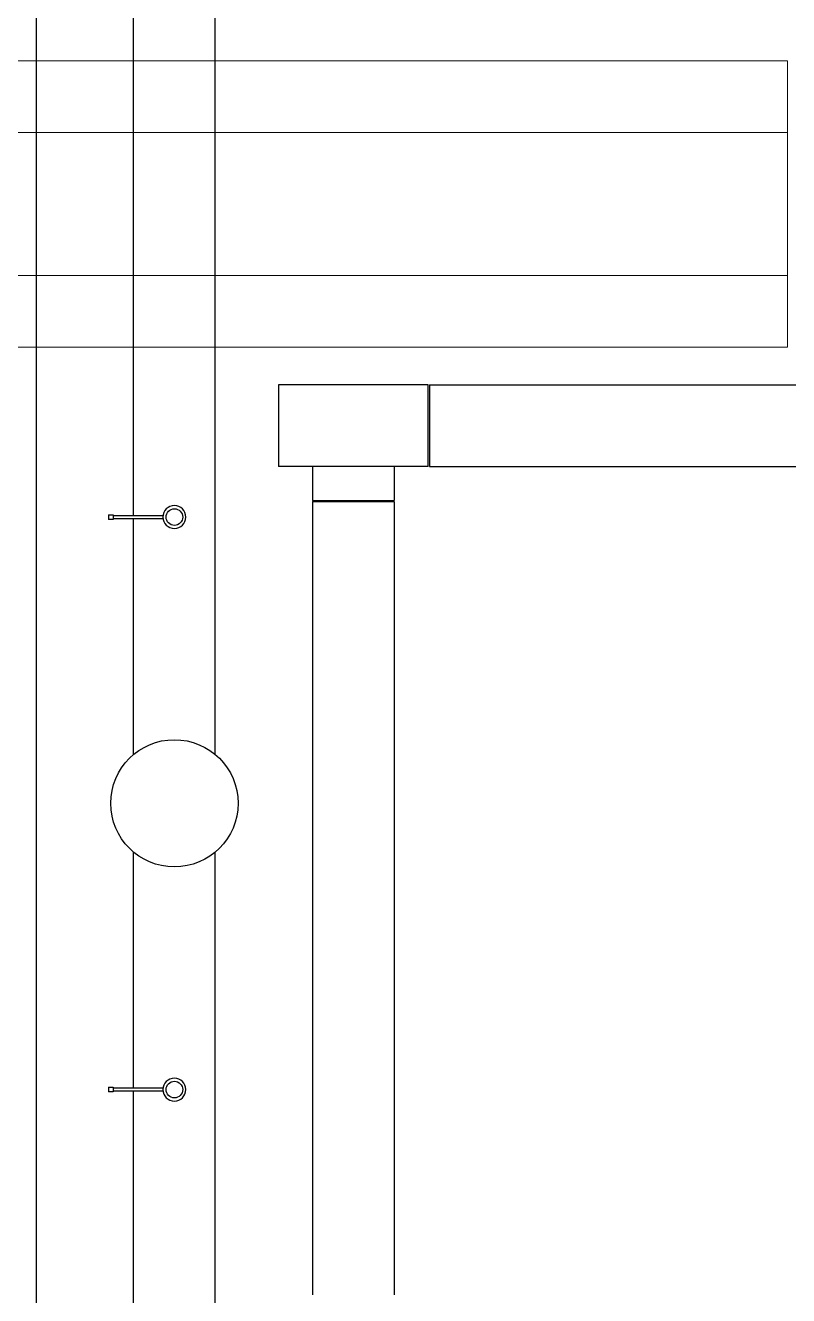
# Model space of a CAD drawing. Header units: millimetres. Extents: x 553637 to 584936, y 5008 to 53898.
# Drawn here: x 558671 to 559737, y 32503 to 34278 of the extents above; entities that cross this region are included whole.
import ezdxf

# ---------------------------------------------------------------- set-up
doc = ezdxf.new("R2010")
doc.units = ezdxf.units.MM
doc.header["$LTSCALE"] = 10
doc.header["$MEASUREMENT"] = 0
for name, color, linetype in [('2', 2, 'Continuous'), ('8', 8, 'Continuous'), ('CAÑERIAS PH 234', 20, 'Continuous')]:
    doc.layers.add(name, color=color, linetype=linetype)

# ---------------------------------------------------------------- blocks, each defined once
blk = doc.blocks.new('SL-01')
at = {"layer": '8', "lineweight": 0}
for p, q in [((1400, 200), (-1400, 200)), ((1400, -200), (1400, 200)), ((1400, 100), (-1400, 100)), ((1400, -100), (-1400, -100)), ((1400, -200), (-1400, -200))]:
    blk.add_line(p, q, dxfattribs=at)

msp = doc.modelspace()

# ---------------------------------------------------------------- linework, layer by layer
at = {"layer": '2'}
for p, q in [((559233.4, 33776.2), (559024.2, 33776.2)), ((559024.2, 33776.2), (559024.2, 33661.9)), ((559233.4, 33776.2), (559232, 33776.2)), ((559233.4, 33661.9), (559233.4, 33776.2)), ((559233.4, 33661.9), (559233.4, 33776.2)), ((559235.4, 33776.2), (562629.9, 33776.2)), ((559235.4, 33776.2), (559235.4, 33661.9)), ((559235.4, 33719), (559235.4, 33661.9)), ((559233.4, 33661.9), (559024.2, 33661.9)), ((559071.7, 33661.9), (559071.7, 33614.4)), ((559186, 33661.9), (559186, 33614.4)), ((559235.4, 33661.9), (562629.9, 33661.9)), ((559071.7, 33625), (559071.7, 33614.4)), ((559186, 33625), (559186, 33614.4)), ((559071.7, 33614.4), (559186, 33614.4)), ((559071.7, 33612.8), (559071.7, 32504.2)), ((559186, 33612.4), (559071.7, 33612.4)), ((559128.8, 33614.4), (559186, 33614.4)), ((559186, 33612.8), (559186, 32504.2))]:
    msp.add_line(p, q, dxfattribs=at)
at = {"layer": 'CAÑERIAS PH 234'}
for p, q in [((558685.9, 30491.4), (558685.9, 34841.7)), ((558821.7, 33593.6), (558821.7, 34779.5)), ((558936, 33259.2), (558936, 34779.5)), ((558786.6, 33594.4), (558786.6, 33587.9)), ((558786.6, 33594.4), (558793.1, 33594.4)), ((558793.1, 33587.9), (558786.6, 33587.9)), ((558793.1, 33594.4), (558793.1, 33587.9)), ((558793.1, 33593.6), (558862.8, 33593.6)), ((558862.8, 33588.7), (558793.1, 33588.7)), ((558821.7, 33259.2), (558821.7, 33588.7)), ((558935.9, 33259.3), (558935.9, 33495.8)), ((558821.6, 33259.2), (558821.6, 33435.6)), ((558821.6, 32793.6), (558821.6, 33123.1)), ((558821.7, 32793.6), (558821.7, 33123.1)), ((558935.9, 30431.1), (558935.9, 33123)), ((558786.6, 32794.4), (558786.6, 32787.9)), ((558786.6, 32794.4), (558793.1, 32794.4)), ((558793.1, 32787.9), (558786.6, 32787.9)), ((558793.1, 32794.4), (558793.1, 32787.9)), ((558793.1, 32793.6), (558862.8, 32793.6)), ((558862.8, 32788.7), (558793.1, 32788.7)), ((558821.6, 32393.6), (558821.6, 32788.7)), ((558821.7, 32393.6), (558821.7, 32788.7)), ((558862.8, 32793.6), (558862.8, 32788.7))]:
    msp.add_line(p, q, dxfattribs=at)
at = {"layer": 'CAÑERIAS PH 234', "extrusion": (0, 0, -1)}
for centre in [(-558878.8, 33591.2), (-558878.8, 32791.1)]:
    msp.add_circle(centre, 16, dxfattribs=at)
at = {"layer": 'CAÑERIAS PH 234'}
for centre, radius in [((558878.8, 33591.2), 11.6), ((558878.8, 33191.2), 88.9), ((558878.8, 32791.1), 11.6)]:
    msp.add_circle(centre, radius, dxfattribs=at)

# ---------------------------------------------------------------- block references
at = {"layer": '2', "lineweight": 0}
msp.add_blockref('SL-01', (558335.6, 34028.6), dxfattribs=at)

doc.saveas('drawing.dxf')
